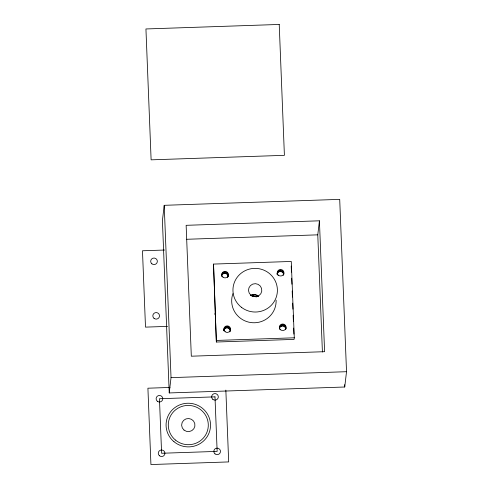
<?xml version="1.0" encoding="UTF-8"?>
<svg xmlns="http://www.w3.org/2000/svg" width="489" height="489" viewBox="0 0 489 489"><rect width="100%" height="100%" fill="white"/><g stroke="black" fill="none" stroke-linecap="round" stroke-linejoin="round"><path stroke-width="0.73" d="M164.212 205.313L162.415 220.618L169.231 392.942L344.727 387.007L346.524 371.701L339.708 199.371L164.212 205.313L171.028 377.636L169.231 392.942M213.522 264.084L216.358 342.025L294.103 339.39L294.292 337.801L291.273 261.456L213.522 264.084L216.358 342.025M223.076 273.443L223.173 272.593M224.744 272.935L224.842 272.086M224.897 328.217L224.995 327.367M226.902 327.471L227 326.621M253.461 295.992L253.595 294.824M278.333 271.762L278.43 270.906M280.283 271.059L280.38 270.209M280.918 326.01L281.022 325.154M282.434 325.588L282.538 324.739M322.41 352.025L317.777 234.842L319.421 220.808L186.138 225.319L191.315 356.2L324.598 351.689L319.421 220.808M186.774 239.274L317.777 234.842M164.585 250.032L142.476 250.778L145.496 327.129L167.605 326.377M216.541 340.436L294.292 337.801M171.028 377.636L346.524 371.701M170.019 387.453L147.91 388.205L150.93 464.55L228.681 461.922L225.845 390.106M344.635 384.715L344.727 387.007M291.206 266.071L291.444 272.116M291.682 278.168L291.921 284.213M292.19 291.016L292.428 297.061M292.673 303.107L292.911 309.158M293.149 315.203L293.388 321.249M293.657 328.052L293.895 334.103M214.934 313.156A3.337 3.27 6.7 0 1 214.94 314.775M223.711 330.43A3.337 3.27 6.7 0 1 227.269 327.477A3.337 3.27 6.7 0 1 230.362 330.925M221.719 275.13A3.337 3.27 6.7 0 1 228.204 276.096M277.08 274.176A3.337 3.27 6.7 0 1 280.564 271.059A3.337 3.27 6.7 0 1 283.742 274.512M251.957 296.212A6.669 6.546 6.7 0 1 256.694 296.689M279.353 327.978A3.337 3.27 6.7 0 1 285.9 328.822M276.12 300.191A22.237 21.822 6.7 0 1 250.594 322.514A22.237 21.822 6.7 0 1 232.935 293.614M250.619 295.234A6.669 6.546 6.7 0 1 258.436 296.157M223.962 330.9A3.337 3.27 6.7 0 1 227.672 326.664A3.337 3.27 6.7 0 1 229.799 331.866M221.651 275.081A3.337 3.27 6.7 0 1 226.315 272.367A3.337 3.27 6.7 0 1 227.422 277.593M221.92 276.664A3.337 3.27 6.7 0 1 221.719 276.065M277.611 275.081A3.337 3.27 6.7 0 1 278.486 270.869A3.337 3.27 6.7 0 1 282.856 271.163A3.337 3.27 6.7 0 1 283.18 275.454M279.335 327.923A3.337 3.27 6.7 0 1 283.431 324.83A3.337 3.27 6.7 0 1 285.686 329.415M279.616 329.323A3.337 3.27 6.7 0 1 279.5 329.024M250.71 295.582A6.669 6.546 6.7 0 1 258.302 296.505M252.324 296.542A6.669 6.546 6.7 0 1 256.346 296.976M223.711 330.521A3.337 3.27 6.7 0 1 230.295 330.802M221.78 275.283A3.337 3.27 6.7 0 1 228.094 276.016M277.104 274.036A3.337 3.27 6.7 0 1 283.681 274.463M279.408 328.082A3.337 3.27 6.7 0 1 285.82 328.846M279.225 24.45L145.936 28.961L151.113 159.842L284.402 155.331L279.225 24.45M214.989 396.854L159.451 398.737L161.608 453.266L217.147 451.39L214.989 396.854M184.005 430.057A6.669 6.546 6.7 0 0 194.867 426.231A6.669 6.546 6.7 0 0 186.022 418.896A6.669 6.546 6.7 0 0 184.005 430.057M175.423 440.045A20.012 19.639 6.7 0 0 207.996 428.572A20.012 19.639 6.7 0 0 181.468 406.567A20.012 19.639 6.7 0 0 175.423 440.045M173.992 441.708A22.237 21.822 6.7 0 0 210.191 428.963A22.237 21.822 6.7 0 0 180.71 404.513A22.237 21.822 6.7 0 0 173.992 441.708M159.463 455.766A3.337 3.27 6.7 0 0 164.891 453.853A3.337 3.27 6.7 0 0 160.471 450.186A3.337 3.27 6.7 0 0 159.463 455.766M157.305 401.231A3.337 3.27 6.7 0 0 162.733 399.317A3.337 3.27 6.7 0 0 158.314 395.65A3.337 3.27 6.7 0 0 157.305 401.231M212.843 399.354A3.337 3.27 6.7 0 0 218.271 397.441A3.337 3.27 6.7 0 0 213.852 393.773A3.337 3.27 6.7 0 0 212.843 399.354M215.001 453.884A3.337 3.27 6.7 0 0 220.429 451.977A3.337 3.27 6.7 0 0 216.004 448.309A3.337 3.27 6.7 0 0 215.001 453.884M151.871 263.809A3.337 3.27 6.7 0 0 157.299 261.896A3.337 3.27 6.7 0 0 152.88 258.229A3.337 3.27 6.7 0 0 151.871 263.809M154.029 318.339A3.337 3.27 6.7 0 0 159.457 316.426A3.337 3.27 6.7 0 0 155.037 312.758A3.337 3.27 6.7 0 0 154.029 318.339M241.401 307.281A22.237 21.822 6.7 0 0 277.171 293.437A22.237 21.822 6.7 0 0 246.933 269.897A22.237 21.822 6.7 0 0 241.401 307.281M251.04 295.332A6.669 6.546 6.7 0 0 261.768 291.175A6.669 6.546 6.7 0 0 252.697 284.115A6.669 6.546 6.7 0 0 251.04 295.332M225.154 331.713A3.337 3.27 6.7 0 0 230.521 329.635A3.337 3.27 6.7 0 0 225.985 326.102A3.337 3.27 6.7 0 0 225.154 331.713M222.996 277.177A3.337 3.27 6.7 0 0 228.363 275.099A3.337 3.27 6.7 0 0 223.828 271.572A3.337 3.27 6.7 0 0 222.996 277.177M278.534 275.301A3.337 3.27 6.7 0 0 283.895 273.223A3.337 3.27 6.7 0 0 279.36 269.69A3.337 3.27 6.7 0 0 278.534 275.301M280.686 329.83A3.337 3.27 6.7 0 0 286.053 327.758A3.337 3.27 6.7 0 0 281.517 324.225A3.337 3.27 6.7 0 0 280.686 329.83"/></g></svg>
